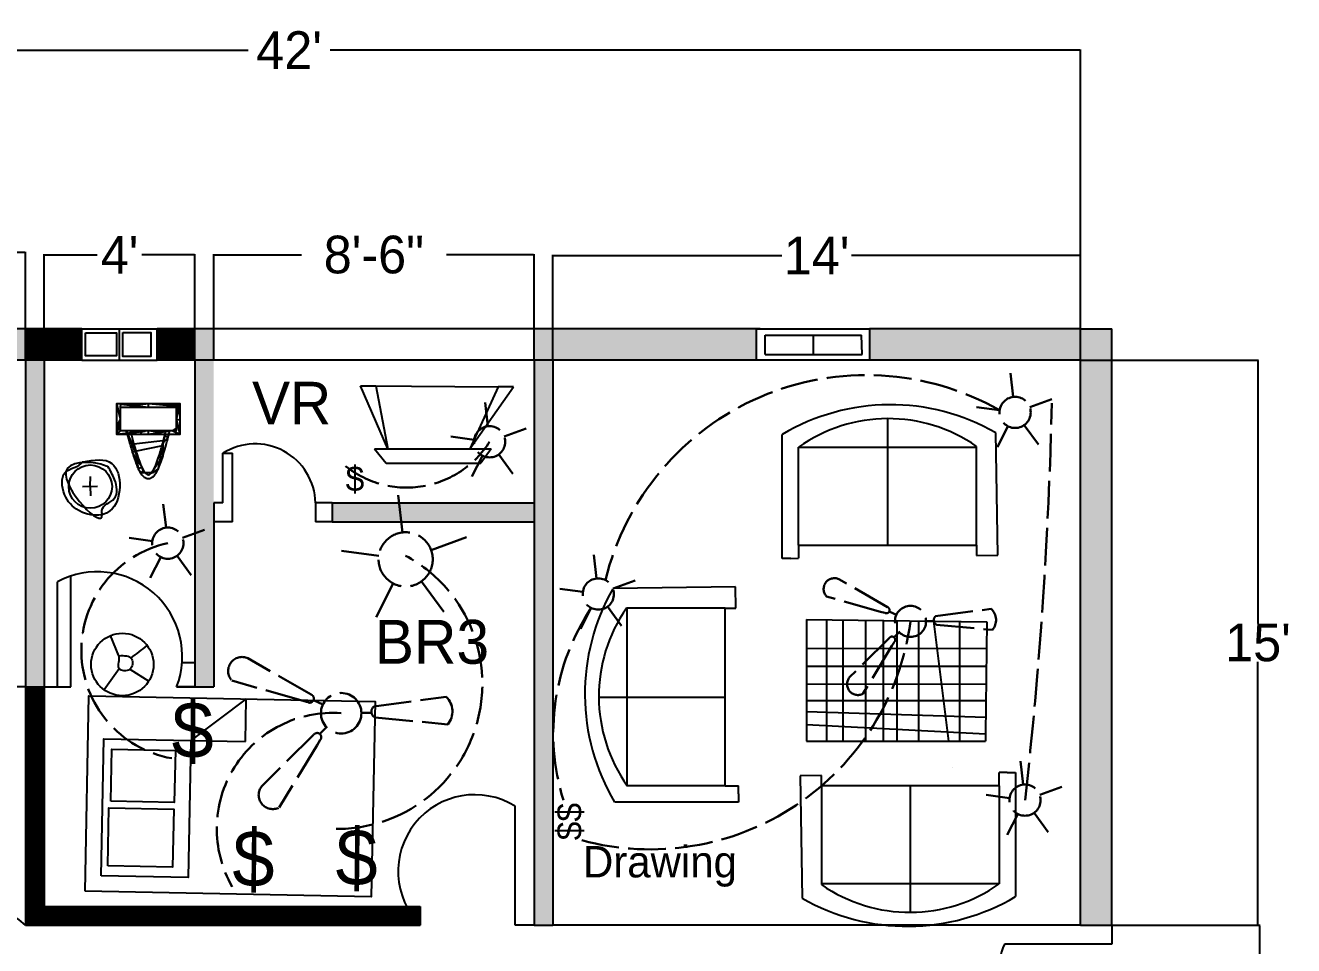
# Model space of a CAD drawing. Header units: inches. Extents: x 2878 to 3642, y 888 to 1528.
# Drawn here: x 3214.9 to 3618.9, y 1234.9 to 1528 of the extents above; entities that cross this region are included whole.
import ezdxf

# ---------------------------------------------------------------- set-up
doc = ezdxf.new("R2010")
doc.units = ezdxf.units.IN
doc.header["$MEASUREMENT"] = 0
doc.linetypes.add('ACAD_ISO02W100', pattern=[15, 12, -3])
for name, color, linetype, plot in [('Civil Work', 7, 'Continuous', False), ('D & W', 2, 'Continuous', False), ('Interior Works', 6, 'Continuous', False), ('Text and Dimention', 3, 'Continuous', False)]:
    doc.layers.add(name, color=color, linetype=linetype, plot=plot)
doc.layers.add('Electric Work', color=1, linetype='ACAD_ISO02W100', lineweight=30, plot=False)
doc.dimstyles.get("Standard").update_dxf_attribs({"dimtxt": 12, "dimasz": 0.18, "dimexe": 0.18, "dimexo": 0.0625, "dimgap": 0.09, "dimtad": 0, "dimtih": 1, "dimtoh": 1, "dimdec": 0, "dimzin": 0, "dimdsep": 46, "dimlunit": 3, "dimtxsty": 'Standard', "dimcen": 0.09, "dimadec": 0, "dimazin": 0, "dimtfac": 1, "dimtdec": 0, "dimtofl": 0, "dimtmove": 0, "dimatfit": 3, "dimfxl": 1, "dimtolj": 1, "dimtzin": 0, "dimarcsym": 0})

# ---------------------------------------------------------------- blocks, each defined once
blk = doc.blocks.new('*D2')
at = {"layer": 'Defpoints', "color": 0, "transparency": 16777216}
for p in [(3550.93, 1520.1), (3550.93, 1437.51), (3046.93, 1431.38)]:
    blk.add_point(p, dxfattribs=at)
at = {"layer": 'Text and Dimention', "color": 0, "lineweight": -2, "transparency": 16777216}
for p, q in [((3046.93, 1431.44), (3046.93, 1520.28)), ((3047.11, 1520.1), (3285.84, 1520.1)), ((3550.75, 1520.1), (3312.02, 1520.1)), ((3550.93, 1437.57), (3550.93, 1520.28))]:
    blk.add_line(p, q, dxfattribs=at)
at = {"layer": 'Text and Dimention', "color": 0, "transparency": 16777216}
for points in [[(3047.11, 1520.13), (3047.11, 1520.07), (3046.93, 1520.1)], [(3550.75, 1520.13), (3550.75, 1520.07), (3550.93, 1520.1)]]:
    blk.add_solid(points, dxfattribs=at)
at = {"layer": 'Text and Dimention', "color": 0, "transparency": 16777216, "insert": (3298.93, 1520.1), "char_height": 12, "attachment_point": 5}
blk.add_mtext("\\A1;42'", dxfattribs=at)
blk = doc.blocks.new('*D5')
at = {"layer": 'Defpoints', "color": 0, "transparency": 16777216}
for p in [(3214.93, 1455.69), (3166.93, 1431.38), (3214.93, 1431.38)]:
    blk.add_point(p, dxfattribs=at)
at = {"layer": 'Text and Dimention', "color": 0, "lineweight": -2, "transparency": 16777216}
for p, q in [((3166.93, 1431.44), (3166.93, 1455.87)), ((3167.11, 1455.69), (3183.84, 1455.69)), ((3214.75, 1455.69), (3198.02, 1455.69)), ((3214.93, 1431.44), (3214.93, 1455.87))]:
    blk.add_line(p, q, dxfattribs=at)
at = {"layer": 'Text and Dimention', "color": 0, "transparency": 16777216}
for points in [[(3167.11, 1455.72), (3167.11, 1455.66), (3166.93, 1455.69)], [(3214.75, 1455.72), (3214.75, 1455.66), (3214.93, 1455.69)]]:
    blk.add_solid(points, dxfattribs=at)
at = {"layer": 'Text and Dimention', "color": 0, "transparency": 16777216, "insert": (3190.93, 1455.69), "char_height": 12, "attachment_point": 5}
blk.add_mtext("\\A1;4'", dxfattribs=at)
blk = doc.blocks.new('*D6')
at = {"layer": 'Defpoints', "color": 0, "transparency": 16777216}
for p in [(3268.93, 1454.91), (3220.93, 1431.38), (3268.93, 1431.38)]:
    blk.add_point(p, dxfattribs=at)
at = {"layer": 'Text and Dimention', "color": 0, "lineweight": -2, "transparency": 16777216}
for p, q in [((3220.93, 1431.44), (3220.93, 1455.09)), ((3221.11, 1454.91), (3237.84, 1454.91)), ((3268.75, 1454.91), (3252.02, 1454.91)), ((3268.93, 1431.44), (3268.93, 1455.09))]:
    blk.add_line(p, q, dxfattribs=at)
at = {"layer": 'Text and Dimention', "color": 0, "transparency": 16777216}
for points in [[(3221.11, 1454.94), (3221.11, 1454.88), (3220.93, 1454.91)], [(3268.75, 1454.94), (3268.75, 1454.88), (3268.93, 1454.91)]]:
    blk.add_solid(points, dxfattribs=at)
at = {"layer": 'Text and Dimention', "color": 0, "transparency": 16777216, "insert": (3244.93, 1454.91), "char_height": 12, "attachment_point": 5}
blk.add_mtext("\\A1;4'", dxfattribs=at)
blk = doc.blocks.new('*D7')
at = {"layer": 'Defpoints', "color": 0, "transparency": 16777216}
for p in [(3376.93, 1454.91), (3274.93, 1431.38), (3376.93, 1431.38)]:
    blk.add_point(p, dxfattribs=at)
at = {"layer": 'Text and Dimention', "color": 0, "lineweight": -2, "transparency": 16777216}
for p, q in [((3274.93, 1431.44), (3274.93, 1455.09)), ((3275.11, 1454.91), (3302.84, 1454.91)), ((3376.75, 1454.91), (3349.02, 1454.91)), ((3376.93, 1431.44), (3376.93, 1455.09))]:
    blk.add_line(p, q, dxfattribs=at)
at = {"layer": 'Text and Dimention', "color": 0, "transparency": 16777216}
for points in [[(3275.11, 1454.94), (3275.11, 1454.88), (3274.93, 1454.91)], [(3376.75, 1454.94), (3376.75, 1454.88), (3376.93, 1454.91)]]:
    blk.add_solid(points, dxfattribs=at)
at = {"layer": 'Text and Dimention', "color": 0, "transparency": 16777216, "insert": (3325.93, 1454.91), "char_height": 12, "attachment_point": 5}
blk.add_mtext('\\A1;8\'-6"', dxfattribs=at)
blk = doc.blocks.new('*D8')
at = {"layer": 'Defpoints', "color": 0, "transparency": 16777216}
for p in [(3550.93, 1454.67), (3382.93, 1431.38), (3550.93, 1431.38)]:
    blk.add_point(p, dxfattribs=at)
at = {"layer": 'Text and Dimention', "color": 0, "lineweight": -2, "transparency": 16777216}
for p, q in [((3382.93, 1431.44), (3382.93, 1454.85)), ((3383.11, 1454.67), (3455.84, 1454.67)), ((3550.75, 1454.67), (3478.02, 1454.67)), ((3550.93, 1431.44), (3550.93, 1454.85))]:
    blk.add_line(p, q, dxfattribs=at)
at = {"layer": 'Text and Dimention', "color": 0, "transparency": 16777216}
for points in [[(3383.11, 1454.7), (3383.11, 1454.64), (3382.93, 1454.67)], [(3550.75, 1454.7), (3550.75, 1454.64), (3550.93, 1454.67)]]:
    blk.add_solid(points, dxfattribs=at)
at = {"layer": 'Text and Dimention', "color": 0, "transparency": 16777216, "insert": (3466.93, 1454.67), "char_height": 12, "attachment_point": 5}
blk.add_mtext("\\A1;14'", dxfattribs=at)
blk = doc.blocks.new('*D17')
at = {"layer": 'Defpoints', "color": 0, "transparency": 16777216}
for p in [(3560.93, 1421.38), (3560.93, 1241.38), (3607.5, 1241.38)]:
    blk.add_point(p, dxfattribs=at)
at = {"layer": 'Text and Dimention', "color": 0, "lineweight": -2, "transparency": 16777216}
for p, q in [((3560.99, 1421.38), (3607.68, 1421.38)), ((3607.5, 1421.2), (3607.5, 1337.47)), ((3607.5, 1241.56), (3607.5, 1325.29)), ((3560.99, 1241.38), (3607.68, 1241.38))]:
    blk.add_line(p, q, dxfattribs=at)
at = {"layer": 'Text and Dimention', "color": 0, "transparency": 16777216}
for points in [[(3607.47, 1421.2), (3607.53, 1421.2), (3607.5, 1421.38)], [(3607.47, 1241.56), (3607.53, 1241.56), (3607.5, 1241.38)]]:
    blk.add_solid(points, dxfattribs=at)
at = {"layer": 'Text and Dimention', "color": 0, "transparency": 16777216, "insert": (3607.5, 1331.38), "char_height": 12, "attachment_point": 5}
blk.add_mtext("\\A1;15'", dxfattribs=at)
blk = doc.blocks.new('*D18')
at = {"layer": 'Defpoints', "color": 0, "transparency": 16777216}
for p in [(3560.93, 1241.38), (3560.93, 1157.38), (3608.01, 1157.38)]:
    blk.add_point(p, dxfattribs=at)
at = {"layer": 'Text and Dimention', "color": 0, "lineweight": -2, "transparency": 16777216}
for p, q in [((3560.99, 1241.38), (3608.19, 1241.38)), ((3608.01, 1241.2), (3608.01, 1205.47)), ((3608.01, 1157.56), (3608.01, 1193.29)), ((3560.99, 1157.38), (3608.19, 1157.38))]:
    blk.add_line(p, q, dxfattribs=at)
at = {"layer": 'Text and Dimention', "color": 0, "transparency": 16777216}
for points in [[(3607.98, 1241.2), (3608.04, 1241.2), (3608.01, 1241.38)], [(3607.98, 1157.56), (3608.04, 1157.56), (3608.01, 1157.38)]]:
    blk.add_solid(points, dxfattribs=at)
at = {"layer": 'Text and Dimention', "color": 0, "transparency": 16777216, "insert": (3608.01, 1199.38), "char_height": 12, "attachment_point": 5}
blk.add_mtext("\\A1;7'", dxfattribs=at)

msp = doc.modelspace()

# ---------------------------------------------------------------- hatches: boundary and pattern name
at = {"layer": 'Civil Work'}
h = msp.add_hatch(color=256, dxfattribs=at)
h.dxf.hatch_style = 1
h.paths.add_polyline_path([(3220.93, 1431.38), (3214.93, 1431.38), (3214.93, 1421.38), (3220.93, 1421.38)])
h.paths.add_polyline_path([(3232.93, 1431.38), (3220.93, 1431.38), (3220.93, 1421.38), (3232.93, 1421.38)])
h.paths.add_polyline_path([(3268.93, 1431.38), (3256.93, 1431.38), (3256.93, 1421.38), (3268.93, 1421.38)])
h.paths.add_polyline_path([(3046.93, 1431.38), (3036.93, 1431.38), (3036.93, 1421.38), (3046.93, 1421.38)])
h.paths.add_polyline_path([(3214.93, 1323.27), (3220.93, 1323.27), (3220.93, 1421.38), (3214.93, 1421.38)])
h = msp.add_hatch(color=256, dxfattribs=at)
h.dxf.hatch_style = 1
h.paths.add_polyline_path([(3178.93, 1431.38), (3166.93, 1431.38), (3166.93, 1421.38), (3178.93, 1421.38)])
h.paths.add_polyline_path([(3214.93, 1431.38), (3202.93, 1431.38), (3202.93, 1421.38), (3214.93, 1421.38)])
h = msp.add_hatch(dxfattribs=at)
h.set_pattern_fill('ANSI31', color=256)
h.paths.add_polyline_path([(3220.93, 1431.38), (3214.93, 1431.38), (3214.93, 1421.38), (3220.93, 1421.38)])
h = msp.add_hatch(dxfattribs=at)
h.set_pattern_fill('ANSI31', color=256)
h.paths.add_polyline_path([(3232.93, 1431.38), (3220.93, 1431.38), (3220.93, 1421.38), (3232.93, 1421.38)])
h.paths.add_polyline_path([(3268.93, 1431.38), (3256.93, 1431.38), (3256.93, 1421.38), (3268.93, 1421.38)])
h = msp.add_hatch(color=256, dxfattribs=at)
h.dxf.hatch_style = 1
h.paths.add_polyline_path([(3382.93, 1431.38), (3376.93, 1431.38), (3376.93, 1421.38), (3382.93, 1421.38)])
h.paths.add_polyline_path([(3274.93, 1431.38), (3268.93, 1431.38), (3268.93, 1421.38), (3274.93, 1421.38)])
h = msp.add_hatch(color=256, dxfattribs=at)
h.dxf.hatch_style = 1
h.paths.add_polyline_path([(3382.93, 1421.38), (3376.93, 1421.38), (3376.93, 1241.38), (3382.93, 1241.38)])
h.paths.add_polyline_path([(3560.93, 1421.38), (3550.93, 1421.38), (3550.93, 1241.38), (3560.93, 1241.38)])
h.paths.add_polyline_path([(3560.93, 1431.38), (3550.93, 1431.38), (3550.93, 1421.38), (3560.93, 1421.38)])
h = msp.add_hatch(color=256, dxfattribs=at)
h.dxf.hatch_style = 1
h.paths.add_polyline_path([(3447.82, 1431.38), (3382.93, 1431.38), (3382.93, 1421.38), (3447.82, 1421.38)])
h = msp.add_hatch(color=256, dxfattribs=at)
h.dxf.hatch_style = 1
h.paths.add_polyline_path([(3550.93, 1431.38), (3483.82, 1431.38), (3483.82, 1421.38), (3550.93, 1421.38)])
h = msp.add_hatch(color=0, dxfattribs=at)
h.dxf.hatch_style = 1
h.paths.add_polyline_path([(3220.93, 1421.38), (3214.93, 1421.38), (3214.93, 1317.27), (3220.93, 1317.27)])
h = msp.add_hatch(color=256, dxfattribs=at)
h.dxf.hatch_style = 1
h.paths.add_polyline_path([(3274.93, 1421.38), (3268.93, 1421.38), (3268.93, 1317.27), (3274.93, 1317.27)])
h = msp.add_hatch(color=256, dxfattribs=at)
h.dxf.hatch_style = 1
h.paths.add_polyline_path([(3376.93, 1375.86), (3312.62, 1375.86), (3312.62, 1369.86), (3376.93, 1369.86)])
h = msp.add_hatch(dxfattribs=at)
h.set_pattern_fill('ANSI31', color=256)
h.paths.add_polyline_path([(3220.93, 1317.27), (3214.93, 1317.27), (3214.93, 1241.38), (3340.7, 1241.38), (3340.7, 1247.38), (3220.93, 1247.38)])
at = {"layer": 'Interior Works'}
h = msp.add_hatch(color=256, dxfattribs=at)
h.dxf.hatch_style = 1
edge = h.paths.add_edge_path(flags=0)
edge.add_spline(control_points=[(3259.4, 1397.69), (3259.5, 1398.09), (3259.61, 1398.49), (3259.71, 1398.88)], knot_values=[162.324019, 162.324019, 162.324019, 162.324019, 166.66392, 166.66392, 166.66392, 166.66392], degree=3, periodic=0)
edge.add_line((3259.71, 1398.88), (3248.32, 1398.88))
edge.add_spline(control_points=[(3248.32, 1398.88), (3248.42, 1398.49), (3248.53, 1398.09), (3248.63, 1397.69)], knot_values=[7.38192, 7.38192, 7.38192, 7.38192, 11.723702, 11.723702, 11.723702, 11.723702], degree=3, periodic=0)
edge.add_line((3248.63, 1397.69), (3259.4, 1397.69))
h.paths.add_polyline_path([(3247.55, 1397.69), (3247.17, 1398.58), (3247.29, 1398.14), (3247.4, 1397.69)])

# ---------------------------------------------------------------- linework, layer by layer
at = {"layer": 'Civil Work'}
for p, q in [((3232.93, 1431.38), (3202.93, 1431.38)), ((3214.93, 1421.38), (3214.93, 1431.38)), ((3220.93, 1421.38), (3220.93, 1431.38)), ((3232.93, 1421.38), (3232.93, 1431.38)), ((3256.93, 1421.38), (3256.93, 1431.38)), ((3448.93, 1431.38), (3256.93, 1431.38)), ((3268.93, 1421.38), (3268.93, 1431.38)), ((3274.93, 1421.38), (3274.93, 1431.38)), ((3376.93, 1421.38), (3376.93, 1431.38)), ((3382.93, 1421.38), (3382.93, 1431.38)), ((3550.93, 1431.38), (3483.82, 1431.38)), ((3550.93, 1431.38), (3560.93, 1431.38)), ((3550.93, 1421.38), (3550.93, 1431.38)), ((3560.93, 1421.38), (3560.93, 1431.38)), ((3232.93, 1421.38), (3202.93, 1421.38)), ((3214.93, 1421.38), (3214.93, 1241.38)), ((3220.93, 1421.38), (3220.93, 1247.38)), ((3448.93, 1421.38), (3256.93, 1421.38)), ((3268.93, 1421.38), (3268.93, 1317.27)), ((3376.93, 1421.38), (3376.93, 1241.38)), ((3382.93, 1421.38), (3382.93, 1241.38)), ((3550.93, 1421.38), (3483.82, 1421.38)), ((3550.93, 1421.38), (3560.93, 1421.38)), ((3550.93, 1241.38), (3550.93, 1421.38)), ((3560.93, 1241.38), (3560.93, 1421.38)), ((3274.93, 1375.86), (3274.93, 1317.27)), ((3312.62, 1375.86), (3376.93, 1375.86)), ((3312.62, 1375.86), (3312.62, 1369.86)), ((3312.62, 1369.86), (3376.93, 1369.86)), ((3214.93, 1317.27), (3220.93, 1317.27)), ((3268.93, 1317.27), (3274.93, 1317.27)), ((3220.93, 1247.38), (3340.7, 1247.38)), ((3340.7, 1247.38), (3340.7, 1241.38)), ((3214.93, 1241.38), (3340.7, 1241.38)), ((3340.7, 1241.38), (3256.93, 1241.38)), ((3376.93, 1241.38), (3382.93, 1241.38)), ((3550.93, 1241.38), (3382.93, 1241.38)), ((3550.93, 1241.38), (3560.93, 1241.38))]:
    msp.add_line(p, q, dxfattribs=at)
at = {"layer": 'D & W'}
for p, q in [((3232.93, 1421.38), (3232.93, 1431.38)), ((3232.93, 1431.38), (3244.93, 1431.38)), ((3244.93, 1421.38), (3244.93, 1431.38)), ((3244.93, 1431.38), (3244.93, 1431.38)), ((3244.93, 1431.38), (3256.93, 1431.38)), ((3256.93, 1421.38), (3256.93, 1431.38)), ((3447.82, 1421.38), (3447.82, 1431.38)), ((3447.82, 1431.38), (3483.82, 1431.38)), ((3447.82, 1421.38), (3447.82, 1431.38)), ((3483.82, 1431.38), (3483.82, 1421.38)), ((3450.52, 1423.2), (3450.52, 1429.28)), ((3450.52, 1429.28), (3481.21, 1429.28)), ((3465.99, 1423.2), (3465.99, 1429.28)), ((3481.46, 1423.2), (3481.21, 1429.28)), ((3450.52, 1423.2), (3481.46, 1423.2)), ((3232.93, 1421.38), (3244.93, 1421.38)), ((3244.93, 1421.38), (3256.93, 1421.38)), ((3483.82, 1421.38), (3447.82, 1421.38)), ((3277.86, 1375.86), (3277.86, 1391.71)), ((3277.86, 1391.71), (3280.86, 1391.71)), ((3280.86, 1369.86), (3280.86, 1391.71)), ((3277.86, 1375.86), (3274.93, 1375.86)), ((3312.62, 1375.86), (3307.33, 1375.86)), ((3307.33, 1375.86), (3307.33, 1369.86)), ((3280.86, 1369.86), (3274.93, 1369.86)), ((3312.62, 1369.86), (3307.33, 1369.86)), ((3225.16, 1317.27), (3225.16, 1350.75)), ((3229.39, 1317.27), (3229.39, 1352.68)), ((3264.84, 1325.06), (3268.93, 1325.06)), ((3214.93, 1317.27), (3205.93, 1317.27)), ((3220.93, 1317.27), (3229.39, 1317.27)), ((3268.93, 1317.27), (3263.1, 1317.27)), ((3263.1, 1317.27), (3274.93, 1317.27)), ((3370.93, 1241.38), (3370.93, 1279.28)), ((3376.93, 1241.38), (3370.93, 1241.38)), ((3560.93, 1241.38), (3560.93, 1235.38)), ((3560.93, 1235.38), (3526.78, 1235.38))]:
    msp.add_line(p, q, dxfattribs=at)
for points in [[(3234.05, 1430.1), (3243.95, 1430.1), (3243.95, 1422.68), (3234.05, 1422.68)], [(3246.01, 1430.14), (3254.93, 1430.14), (3254.93, 1422.49), (3246.01, 1422.49)]]:
    msp.add_lwpolyline(points, close=True, dxfattribs=at)
for centre, radius, start, end in [((3288.13, 1375.48), 19.21, 1.1502, 122.324), ((3237.91, 1326.96), 26.99, 338.9605, 118.1934), ((3358.06, 1258.54), 24.41, 58.1818, 224.6839), ((3195.23, 1220.03), 29.04, 47.2942, 208.0462), ((3550.78, 1224.73), 26.25, 156.0779, 248.1743)]:
    msp.add_arc(centre, radius, start, end, dxfattribs=at)
at = {"layer": 'Electric Work', "color": 0}
for p, q in [((3529.58, 1409.66), (3528.71, 1417.18)), ((3362.22, 1400.3), (3361.34, 1407.82)), ((3525.22, 1405.38), (3517.83, 1406.36)), ((3534.82, 1406.42), (3541.83, 1408.97)), ((3367.46, 1397.06), (3374.47, 1399.61)), ((3527.89, 1400.29), (3524.5, 1393.65)), ((3533.08, 1400.7), (3537.57, 1394.54)), ((3357.86, 1396.02), (3350.47, 1397.01)), ((3360.53, 1390.93), (3357.14, 1384.29)), ((3365.72, 1391.34), (3370.2, 1385.18)), ((3335.05, 1366.48), (3333.53, 1379.56)), ((3259.74, 1368.01), (3258.86, 1375.53)), ((3264.98, 1364.77), (3271.99, 1367.32)), ((3255.38, 1363.73), (3247.99, 1364.72)), ((3344.17, 1360.85), (3356.36, 1365.29)), ((3258.05, 1358.64), (3254.66, 1352)), ((3263.24, 1359.05), (3267.73, 1352.89)), ((3327.48, 1359.04), (3314.62, 1360.76)), ((3396.84, 1351.82), (3395.97, 1359.34)), ((3332.11, 1350.2), (3326.22, 1338.65)), ((3341.14, 1350.91), (3348.94, 1340.2)), ((3402.09, 1348.58), (3409.1, 1351.13)), ((3489.48, 1342.71), (3474.02, 1351.62)), ((3392.49, 1347.54), (3385.1, 1348.53)), ((3487.25, 1341.25), (3470.09, 1346.13)), ((3395.15, 1342.45), (3391.76, 1335.81)), ((3400.34, 1342.86), (3404.83, 1336.7)), ((3488.68, 1340.85), (3487.25, 1341.25)), ((3492.36, 1340.28), (3490.09, 1341.35)), ((3504.84, 1339.82), (3522.53, 1342.15)), ((3501.8, 1338.21), (3504.28, 1338.23)), ((3505.16, 1337.1), (3522.93, 1335.42)), ((3493.27, 1334.72), (3491.59, 1333.1)), ((3490.11, 1332.88), (3477.42, 1320.34)), ((3490.93, 1330.34), (3481.67, 1315.09)), ((3491.7, 1331.61), (3490.93, 1330.34)), ((3305.94, 1314.84), (3285.82, 1326.43)), ((3303.03, 1312.94), (3280.7, 1319.29)), ((3304.89, 1312.41), (3303.03, 1312.94)), ((3309.68, 1311.67), (3306.72, 1313.06)), ((3325.92, 1311.07), (3348.94, 1314.1)), ((3321.96, 1308.98), (3325.19, 1309.01)), ((3326.34, 1307.53), (3349.46, 1305.35)), ((3306.75, 1302.04), (3290.24, 1285.72)), ((3310.87, 1304.44), (3308.68, 1302.33)), ((3307.82, 1298.73), (3295.77, 1278.89)), ((3308.82, 1300.39), (3307.82, 1298.73)), ((3532.74, 1286.17), (3531.87, 1293.69)), ((3537.98, 1282.93), (3544.99, 1285.48)), ((3528.38, 1281.89), (3520.99, 1282.87)), ((3531.05, 1276.8), (3527.66, 1270.16)), ((3536.24, 1277.21), (3540.73, 1271.05))]:
    msp.add_line(p, q, dxfattribs=at)
at = {"layer": 'Electric Work', "color": 5}
for centre, radius in [((3530.15, 1404.72), 4.97), ((3362.79, 1395.36), 4.97), ((3260.31, 1363.07), 4.97), ((3336.05, 1357.9), 8.64), ((3397.42, 1346.88), 4.97), ((3496.84, 1338.16), 4.96), ((3315.51, 1308.91), 6.45), ((3533.31, 1281.23), 4.97)]:
    msp.add_circle(centre, radius, dxfattribs=at)
at = {"layer": 'Electric Work'}
for centre, radius, start, end in [((3482.85, 1330.98), 85.62, 60.3328, 166.2672), ((2131.46, 1439.18), 1410.72, 353.57122, 358.72096), ((3336.4, 1411.93), 31.16, 231.3392, 327.8723), ((3267.68, 1328.93), 34.93, 102.1766, 259.8686), ((3314.26, 1318.28), 46.22, 269.5091, 61.8741), ((3455.01, 1302.55), 71.94, 146.3137, 197.2414), ((3413.97, 1349.14), 83.6, 254.8826, 352.4545), ((3312.79, 1272.1), 36.91, 85.7705, 209.978)]:
    msp.add_arc(centre, radius, start, end, dxfattribs=at)
at = {"layer": 'Electric Work', "color": 0}
for centre, radius, start, end in [((3472.62, 1348.47), 3.45, 65.9776, 222.7568), ((3489.15, 1341.75), 1.02, 242.5399, 70.9902), ((3519.2, 1338.58), 4.88, 319.7642, 46.9945), ((3505.86, 1338.56), 1.62, 128.9764, 244.5893), ((3490.95, 1332.3), 1.02, 317.1537, 145.604), ((3283.99, 1322.33), 4.49, 65.9776, 222.7568), ((3480.09, 1318.15), 3.45, 140.5914, 297.3706), ((3305.5, 1313.59), 1.33, 242.5399, 70.9902), ((3344.61, 1309.46), 6.35, 319.7642, 46.9945), ((3327.24, 1309.43), 2.1, 128.9764, 244.5893), ((3307.85, 1301.29), 1.33, 317.1537, 145.604), ((3293.71, 1282.87), 4.49, 140.5914, 297.3706)]:
    msp.add_arc(centre, radius, start, end, dxfattribs=at)
at = {"layer": 'Interior Works'}
for p, q in [((3330.4, 1393.09), (3321.64, 1413.21)), ((3321.64, 1413.21), (3326.58, 1413.21)), ((3324.11, 1413.21), (3365.52, 1412.86)), ((3326.58, 1413.21), (3330.4, 1393.09)), ((3356.45, 1393.09), (3370.4, 1412.86)), ((3365.52, 1412.86), (3356.45, 1393.09)), ((3370.4, 1412.86), (3365.52, 1412.86)), ((3489.48, 1402.72), (3489.48, 1362.47)), ((3456.01, 1358.2), (3456.01, 1397.67)), ((3524.63, 1359.2), (3524.03, 1398.21)), ((3249.47, 1394.66), (3259.54, 1395.88)), ((3249.88, 1392.34), (3258.68, 1394.21)), ((3461.2, 1362.47), (3461.2, 1393.65)), ((3461.2, 1393.65), (3517.83, 1393.65)), ((3517.83, 1362.47), (3517.83, 1393.9)), ((3326.16, 1393.09), (3363.29, 1393.09)), ((3326.16, 1393.09), (3329.82, 1388.52)), ((3363.29, 1393.09), (3360, 1388.52)), ((3329.82, 1388.52), (3360, 1388.52)), ((3235.53, 1381.26), (3235.65, 1384.32)), ((3233.15, 1381.07), (3237.92, 1381.26)), ((3235.53, 1381.26), (3235.65, 1378.19)), ((3461.2, 1362.47), (3517.83, 1362.47)), ((3461.2, 1362.47), (3461.2, 1358.24)), ((3517.83, 1362.47), (3517.83, 1359.1)), ((3458.69, 1358.2), (3456.01, 1358.2)), ((3458.69, 1358.2), (3461.2, 1358.24)), ((3517.83, 1359.1), (3524.63, 1359.2)), ((3441.09, 1349.17), (3402.09, 1348.58)), ((3441.19, 1342.38), (3441.09, 1349.17)), ((3437.82, 1342.38), (3406.39, 1342.38)), ((3406.65, 1285.75), (3406.65, 1342.38)), ((3437.82, 1285.75), (3437.82, 1342.38)), ((3437.82, 1342.38), (3441.19, 1342.38)), ((3463.74, 1338.71), (3521.16, 1338.03)), ((3463.74, 1338.71), (3463.74, 1300.02)), ((3470.07, 1338.64), (3470.07, 1300.02)), ((3475.33, 1338.57), (3475.33, 1300.02)), ((3482.58, 1300.02), (3482.58, 1338.49)), ((3488.2, 1300.02), (3488.2, 1338.42)), ((3492.51, 1338.37), (3492.51, 1300.02)), ((3499.4, 1338.29), (3499.4, 1300.02)), ((3509.06, 1300.02), (3504.28, 1338.23)), ((3512.6, 1300.02), (3512.6, 1338.13)), ((3521.16, 1338.03), (3520.74, 1302.39)), ((3244.66, 1327.23), (3242, 1333.61)), ((3463.74, 1329.58), (3521.06, 1329.47)), ((3244.84, 1323.06), (3239.98, 1316.38)), ((3248.2, 1322.93), (3254.24, 1319.09)), ((3463.74, 1323.9), (3520.99, 1323.9)), ((3520.92, 1318.02), (3463.74, 1318.12)), ((3285.29, 1313.5), (3267.67, 1300.23)), ((3285.02, 1299.89), (3285.29, 1313.5)), ((3397.58, 1314.03), (3437.82, 1314.03)), ((3520.86, 1312.82), (3463.74, 1312.82)), ((3463.74, 1309.5), (3520.8, 1307.63)), ((3463.74, 1305.3), (3520.74, 1302.34)), ((3520.74, 1302.39), (3520.71, 1300.02)), ((3267.67, 1300.23), (3285.02, 1299.89)), ((3463.74, 1300.02), (3520.71, 1300.02)), ((3468.49, 1289.12), (3461.7, 1289.01)), ((3461.7, 1289.01), (3462.29, 1250.01)), ((3468.49, 1285.75), (3468.49, 1289.12)), ((3510.09, 1291.73), (3510.09, 1291.73)), ((3527.63, 1290.02), (3525.12, 1289.98)), ((3525.12, 1285.75), (3525.12, 1289.98)), ((3527.63, 1290.02), (3530.32, 1290.02)), ((3530.32, 1290.02), (3530.32, 1250.54)), ((3437.82, 1285.75), (3406.65, 1285.75)), ((3437.82, 1285.75), (3442.06, 1285.75)), ((3442.1, 1283.24), (3442.06, 1285.75)), ((3525.12, 1285.75), (3468.49, 1285.75)), ((3468.49, 1285.75), (3468.49, 1254.32)), ((3496.85, 1245.5), (3496.85, 1285.75)), ((3525.12, 1285.75), (3525.12, 1254.57)), ((3442.1, 1280.56), (3402.62, 1280.56)), ((3442.1, 1283.24), (3442.1, 1280.56)), ((3525.12, 1254.57), (3468.49, 1254.57))]:
    msp.add_line(p, q, dxfattribs=at)
for points in [[(3244.06, 1407.52), (3264.17, 1407.52), (3264.17, 1397.69), (3244.06, 1397.69)], [(3245.25, 1406.33), (3262.98, 1406.33), (3262.98, 1398.88), (3245.25, 1398.88)], [(3233.95, 1252.28), (3235.18, 1314.49), (3326.3, 1312.68), (3325.07, 1250.47)], [(3239.08, 1257.09), (3239.94, 1300.78), (3267.67, 1300.23), (3266.8, 1256.54)], [(3242.16, 1280.85), (3242.49, 1297.43), (3262.7, 1297.03), (3262.37, 1280.45)], [(3241.17, 1260.34), (3241.54, 1278.78), (3262.19, 1278.37), (3261.82, 1259.93)]]:
    msp.add_lwpolyline(points, close=True, dxfattribs=at)
for points in [[(3264.17, 1407.52), (3262.98, 1402.61), (3264.17, 1397.69), (3261.73, 1398.88), (3254.11, 1397.69), (3254.11, 1398.88), (3244.06, 1397.69), (3245.25, 1402.61), (3244.06, 1407.52), (3254.11, 1406.33), (3254.11, 1407.52), (3261.09, 1406.89), (3262.78, 1406.89), (3263.33, 1406.89), (3263.57, 1405.06), (3262.98, 1402.61), (3263.57, 1400.15), (3261.73, 1398.88), (3257.92, 1398.29), (3257.92, 1398.29), (3254.11, 1398.88), (3248.49, 1398.22), (3251.3, 1398.55), (3253.05, 1398.76), (3251.68, 1398.29), (3251.68, 1397.69), (3244.06, 1397.69), (3245.25, 1398.88), (3244.06, 1400.07), (3245.25, 1402.61), (3245.25, 1406.33), (3245.37, 1407.37), (3249.08, 1406.93), (3254.11, 1407.52), (3257.6, 1407.21), (3261.09, 1406.89), (3263.05, 1406.89), (3264.17, 1406.89), (3262.98, 1402.61), (3264.17, 1402.32), (3264.17, 1397.69)], [(3258.12, 1391.32), (3257.21, 1386.65), (3255.37, 1385.48), (3251.59, 1385.48), (3252.6, 1386.1), (3252.6, 1386.1), (3247.17, 1398.58), (3249.88, 1392.34), (3248.99, 1392.07), (3252.1, 1387.26), (3250.93, 1386.72), (3250.54, 1389.67)], [(3260.4, 1396.8), (3258.68, 1394.95), (3258.68, 1390.65), (3255.14, 1385.48)], [(3259.87, 1396.94), (3260.4, 1396.8), (3259.25, 1397.1), (3258.12, 1391.32)]]:
    msp.add_lwpolyline(points, dxfattribs=at)
for centre, radius in [((3235.63, 1381.07), 6.9), ((3245.83, 1324.43), 9.95)]:
    msp.add_circle(centre, radius, dxfattribs=at)
for centre, radius, start, end in [((3490.48, 1339.81), 67.35, 60.1176, 120.7783), ((3489.7, 1353.43), 49.29, 55.1944, 125.3162), ((3460.48, 1315.02), 67.35, 150.1176, 210.7783), ((3446.86, 1314.25), 49.29, 145.1944, 215.3162), ((3496.63, 1294.79), 49.29, 235.1944, 305.3162), ((3495.85, 1308.41), 67.35, 240.1176, 300.7783)]:
    msp.add_arc(centre, radius, start, end, dxfattribs=at)
for points, knots in [([(3247.17, 1398.58), (3247.44, 1397.55), (3247.72, 1396.52), (3248.36, 1394.18), (3248.74, 1392.88), (3249.49, 1390.46), (3249.86, 1389.34), (3250.46, 1387.78), (3250.68, 1387.26), (3251.13, 1386.29), (3251.36, 1385.86), (3251.74, 1385.23), (3251.9, 1385.01), (3252.22, 1384.6), (3252.4, 1384.42), (3252.72, 1384.14), (3252.86, 1384.03), (3253.18, 1383.85), (3253.35, 1383.78), (3253.69, 1383.68), (3253.85, 1383.65), (3254.13, 1383.64), (3254.24, 1383.64), (3254.48, 1383.67), (3254.59, 1383.7), (3254.86, 1383.78), (3255.01, 1383.85), (3255.29, 1384.01), (3255.42, 1384.1), (3255.66, 1384.29), (3255.76, 1384.39), (3256.07, 1384.71), (3256.24, 1384.94), (3256.58, 1385.45), (3256.74, 1385.72), (3257.05, 1386.31), (3257.2, 1386.62), (3257.62, 1387.59), (3257.9, 1388.3), (3258.43, 1389.85), (3258.7, 1390.69), (3259.23, 1392.46), (3259.49, 1393.39), (3260.12, 1395.72), (3260.49, 1397.15), (3260.86, 1398.59)], [7.38192, 7.38192, 7.38192, 7.38192, 18.604382, 18.604382, 33.806327, 33.806327, 49.008272, 49.008272, 57.659562, 57.659562, 66.310852, 66.310852, 71.572612, 71.572612, 76.834372, 76.834372, 80.323823, 80.323823, 83.813273, 83.813273, 86.573263, 86.573263, 88.563479, 88.563479, 90.553695, 90.553695, 93.624412, 93.624412, 96.695129, 96.695129, 99.765846, 99.765846, 105.665054, 105.665054, 111.564262, 111.564262, 117.463469, 117.463469, 128.627674, 128.627674, 139.791878, 139.791878, 150.956082, 150.956082, 166.66392, 166.66392, 166.66392, 166.66392]), ([(3248.32, 1398.88), (3250.27, 1391.55), (3254.14, 1378.08), (3257.86, 1391.6), (3259.71, 1398.88)], [7.38192, 7.38192, 7.38192, 7.38192, 87.301375, 166.66392, 166.66392, 166.66392, 166.66392])]:
    msp.add_open_spline(points, degree=3, knots=knots, dxfattribs=at)
for points in [[(3233.28, 1388.99), (3242.51, 1388.44), (3241.85, 1373.32), (3231.96, 1373.43), (3227.43, 1378.56), (3227.59, 1385.55), (3233.28, 1388.99), (3233.39, 1389.15)], [(3241.23, 1387.44), (3243.35, 1383.34), (3243.25, 1377.28), (3239.31, 1373.52), (3239.38, 1372.19), (3227.87, 1385.81), (3238.93, 1388.19), (3241.23, 1387.44)], [(3248.54, 1326.47), (3253.77, 1330.43)], [(3244.66, 1327.23), (3248.76, 1326.18), (3248.17, 1322.91), (3244.78, 1323.14), (3244.66, 1327.23), (3244.31, 1327.7)]]:
    msp.add_spline(points, degree=3, dxfattribs=at)
at = {"layer": 'Text and Dimention'}
msp.add_line((3550.93, 1421.38), (3560.93, 1421.38), dxfattribs=at)

# ---------------------------------------------------------------- texts
at = {"layer": 'Electric Work', "attachment_point": 1}
for width, insert, char_height in [(93.0876, (3316.93, 1387.6), 8), (213.166, (3261.53, 1312.55), 18)]:
    msp.add_mtext_dynamic_manual_height_columns('$', width=width, gutter_width=1, heights=[0], dxfattribs=dict(at, insert=insert, char_height=char_height))
at = {"layer": 'Electric Work', "color": 1, "attachment_point": 1}
for s, width, insert, char_height, rotation in [('$$', 46.8314, (3384.16, 1268.43), 8, 90), ('$', 213.166, (3281.01, 1271.66), 18, 359.3863), ('$', 213.166, (3281.01, 1271.66), 18, 359.3863), ('$', 213.166, (3281.01, 1271.66), 18, 359.3863), ('$', 213.166, (3281.01, 1271.66), 18, 359.3863), ('$', 213.166, (3281.01, 1271.66), 18, 359.3863), ('$', 213.166, (3313.86, 1272.06), 18, 359.3863)]:
    msp.add_mtext_dynamic_manual_height_columns(s, width=width, gutter_width=1, heights=[0], dxfattribs=dict(at, insert=insert, char_height=char_height, rotation=rotation))
at = {"layer": 'Text and Dimention', "color": 0, "attachment_point": 1}
for s, width, gutter_width, insert, char_height in [('VR', 128.6142, 0.753, (3287.14, 1414.46), 13.559), ('BR3', 143.1395, 1, (3326.22, 1338.65), 14), ('Drawing', 212.2076, 1, (3392.52, 1266.62), 10)]:
    msp.add_mtext_dynamic_manual_height_columns(s, width=width, gutter_width=gutter_width, heights=[0], dxfattribs=dict(at, insert=insert, char_height=char_height))

# ---------------------------------------------------------------- dimensions: what is measured, and where the dimension line sits
at = {"layer": 'Text and Dimention'}
for base, p1, p2, picture, middle in [((3550.93, 1520.1), (3046.93, 1431.38), (3550.93, 1437.51), '*D2', (3298.93, 1520.1)), ((3214.93, 1455.69), (3166.93, 1431.38), (3214.93, 1431.38), '*D5', (3190.93, 1455.69)), ((3268.93, 1454.91), (3220.93, 1431.38), (3268.93, 1431.38), '*D6', (3244.93, 1454.91)), ((3376.93, 1454.91), (3274.93, 1431.38), (3376.93, 1431.38), '*D7', (3325.93, 1454.91)), ((3550.93, 1454.67), (3382.93, 1431.38), (3550.93, 1431.38), '*D8', (3466.93, 1454.67))]:
    dim = msp.add_linear_dim(base=base, p1=p1, p2=p2, dimstyle='Standard', dxfattribs=at)
    dim.commit()
    dim.dimension.update_dxf_attribs({"geometry": picture, "text_midpoint": middle})
for base, p1, p2, picture, middle in [((3607.5, 1241.38), (3560.93, 1421.38), (3560.93, 1241.38), '*D17', (3607.5, 1331.38)), ((3608.01, 1157.38), (3560.93, 1241.38), (3560.93, 1157.38), '*D18', (3608.01, 1199.38))]:
    dim = msp.add_linear_dim(base=base, p1=p1, p2=p2, angle=90, dimstyle='Standard', dxfattribs=at)
    dim.commit()
    dim.dimension.update_dxf_attribs({"geometry": picture, "text_midpoint": middle})

doc.saveas('drawing.dxf')
